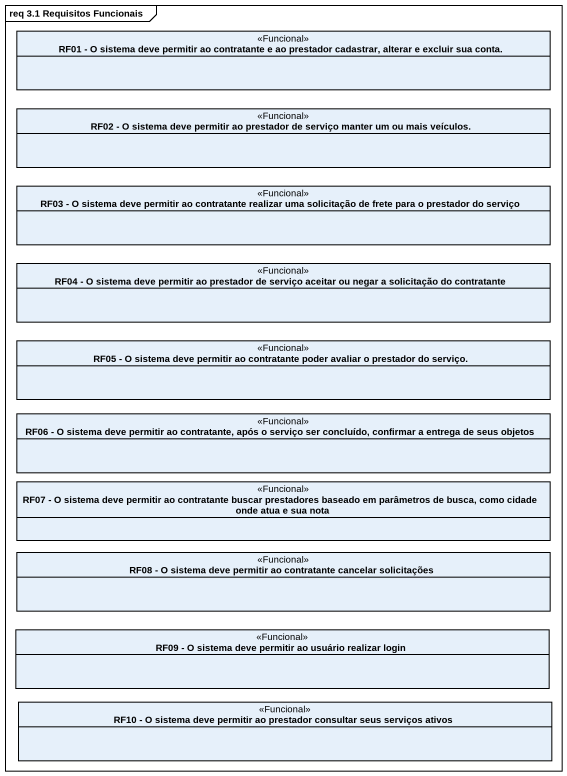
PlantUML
@startuml
mainframe req 3.1 Requisitos Funcionais
hide circle
hide empty members
class "RF01 - O sistema deve permitir ao contratante e ao prestador cadastrar, alterar e excluir sua conta." as RF01_O_sistema_deve <<Funcional>>
class "RF02 - O sistema deve permitir ao prestador de serviço manter um ou mais veículos." as RF02_O_sistema_deve <<Funcional>>
class "RF03 - O sistema deve permitir ao contratante realizar uma solicitação de frete para o prestador do serviço" as RF03_O_sistema_deve <<Funcional>>
class "RF04 - O sistema deve permitir ao prestador de serviço aceitar ou negar a solicitação do contratante" as RF04_O_sistema_deve <<Funcional>>
class "RF05 - O sistema deve permitir ao contratante poder avaliar o prestador do serviço." as RF05_O_sistema_deve <<Funcional>>
class "RF06 - O sistema deve permitir ao contratante, após o serviço ser concluído, confirmar a entrega de seus objetos" as RF06_O_sistema_deve <<Funcional>>
class "RF07 - O sistema deve permitir ao contratante buscar prestadores baseado em parâmetros de busca, como cidade onde atua e sua nota" as RF07_O_sistema_deve <<Funcional>>
class "RF08 - O sistema deve permitir ao contratante cancelar solicitações" as RF08_O_sistema_deve <<Funcional>>
class "RF09 - O sistema deve permitir ao usuário realizar login" as RF09_O_sistema_deve <<Funcional>>
class "RF10 - O sistema deve permitir ao prestador consultar seus serviços ativos" as RF10_O_sistema_deve <<Funcional>>
@enduml
